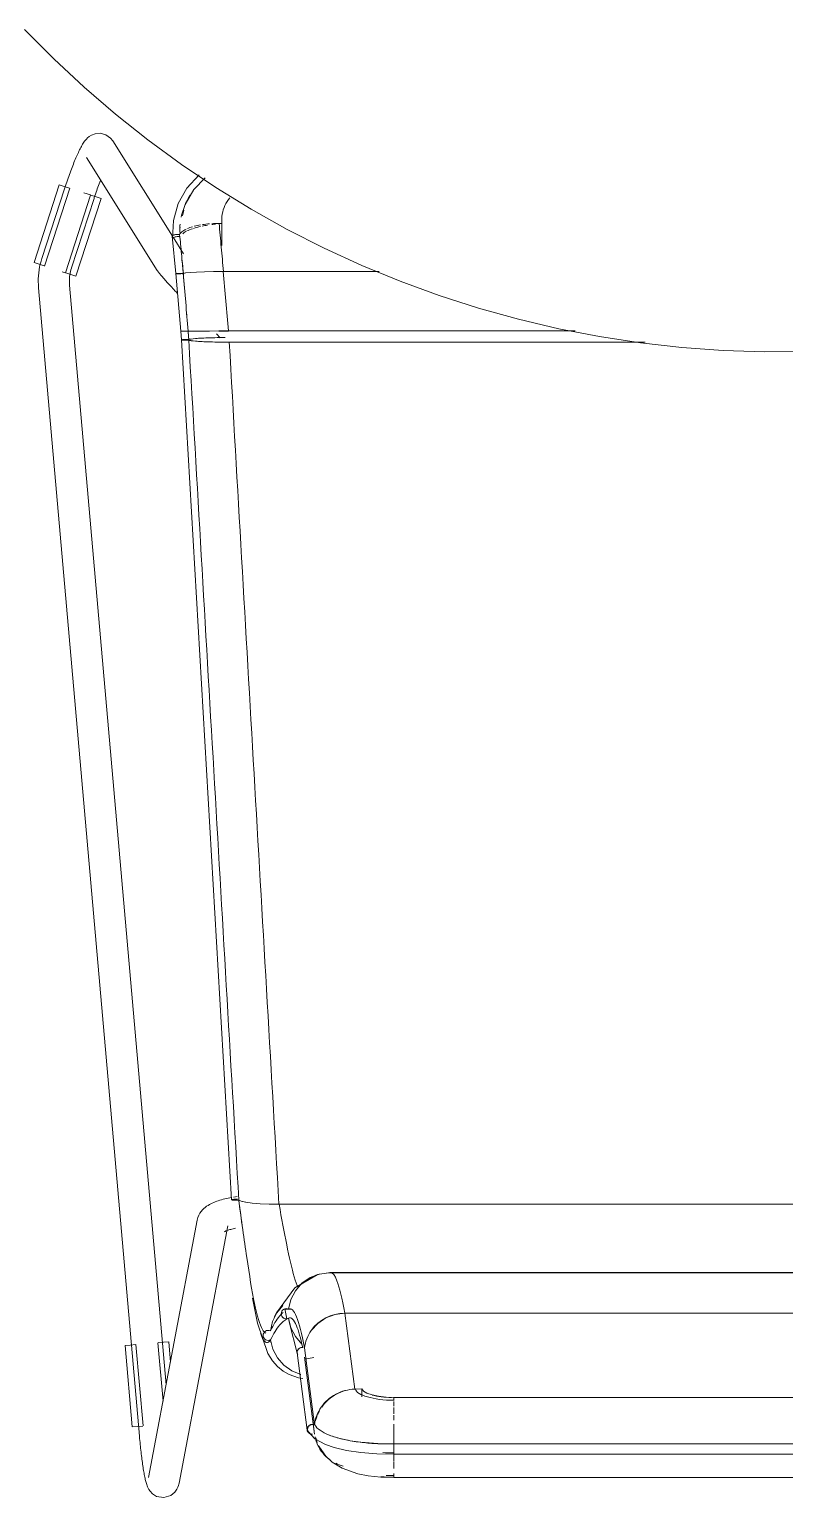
# Model space of a CAD drawing. Header units: millimetres. Extents: x 155927 to 326028, y -36033 to 97293.
# Drawn here: x 166792 to 167084, y 11463 to 12030 of the extents above; entities that cross this region are included whole.
import ezdxf

# ---------------------------------------------------------------- set-up
doc = ezdxf.new("R2010")
doc.units = ezdxf.units.MM
doc.header["$MEASUREMENT"] = 0
doc.layers.add('I-FURN', color=8, linetype='CONTINUOUS', lineweight=9)

msp = doc.modelspace()

# ---------------------------------------------------------------- linework, layer by layer
at = {"layer": 'I-FURN'}
for p, q in [((166790.45, 12029.59), (166801.7, 12018.22)), ((166801.7, 12018.22), (166813.4, 12007.3)), ((166813.4, 12007.3), (166825.52, 11996.86)), ((166825.52, 11996.86), (166838.06, 11986.92)), ((166813.6, 11986.39), (166813.32, 11986)), ((166813.91, 11986.79), (166813.6, 11986.39)), ((166814.28, 11987.22), (166813.91, 11986.79)), ((166814.74, 11987.68), (166814.28, 11987.22)), ((166815.37, 11988.2), (166814.74, 11987.68)), ((166816.28, 11988.77), (166815.37, 11988.2)), ((166817.66, 11989.29), (166816.28, 11988.77)), ((166819.64, 11989.46), (166817.66, 11989.29)), ((166821.86, 11988.88), (166819.64, 11989.46)), ((166823.6, 11987.65), (166821.86, 11988.88)), ((166823.6, 11987.65), (166824.49, 11986.53)), ((166847.52, 11949.76), (166824.49, 11986.53)), ((166838.06, 11986.92), (166850.98, 11977.48)), ((166810.49, 11980.54), (166810.25, 11979.98)), ((166810.73, 11981.08), (166810.49, 11980.54)), ((166810.97, 11981.61), (166810.73, 11981.08)), ((166811.2, 11982.12), (166810.97, 11981.61)), ((166811.44, 11982.61), (166811.2, 11982.12)), ((166811.67, 11983.09), (166811.44, 11982.61)), ((166811.9, 11983.54), (166811.67, 11983.09)), ((166812.12, 11983.98), (166811.9, 11983.54)), ((166812.35, 11984.41), (166812.12, 11983.98)), ((166812.58, 11984.82), (166812.35, 11984.41)), ((166812.82, 11985.22), (166812.58, 11984.82)), ((166813.06, 11985.61), (166812.82, 11985.22)), ((166813.32, 11986), (166813.06, 11985.61)), ((166808.24, 11974.93), (166807.99, 11974.24)), ((166808.5, 11975.61), (166808.24, 11974.93)), ((166808.75, 11976.27), (166808.5, 11975.61)), ((166809, 11976.93), (166808.75, 11976.27)), ((166809.26, 11977.57), (166809, 11976.93)), ((166809.51, 11978.19), (166809.26, 11977.57)), ((166809.75, 11978.8), (166809.51, 11978.19)), ((166810, 11979.4), (166809.75, 11978.8)), ((166810.25, 11979.98), (166810, 11979.4)), ((166814.32, 11980.16), (166841.63, 11936.57)), ((166850.98, 11977.48), (166864.26, 11968.57)), ((166794.12, 11939.55), (166803.81, 11969.56)), ((166803.81, 11969.56), (166805.76, 11968.93)), ((166806.22, 11969.2), (166805.98, 11968.46)), ((166806.47, 11969.94), (166806.22, 11969.2)), ((166806.72, 11970.67), (166806.47, 11969.94)), ((166806.97, 11971.4), (166806.72, 11970.67)), ((166807.22, 11972.12), (166806.97, 11971.4)), ((166807.48, 11972.84), (166807.22, 11972.12)), ((166807.73, 11973.54), (166807.48, 11972.84)), ((166807.99, 11974.24), (166807.73, 11973.54)), ((166818.98, 11969.37), (166818.75, 11968.71)), ((166819.22, 11970.01), (166818.98, 11969.37)), ((166819.45, 11970.65), (166819.22, 11970.01)), ((166819.69, 11971.27), (166819.45, 11970.65)), ((166853.13, 11968.34), (166857.87, 11973.5)), ((166855.81, 11967.76), (166860.08, 11972.23)), ((166805.83, 11968.01), (166797.12, 11941.19)), ((166798.16, 11938.25), (166807.85, 11968.26)), ((166805.76, 11968.93), (166807.73, 11968.29)), ((166805.98, 11968.46), (166805.83, 11968.01)), ((166815.92, 11965.65), (166806.23, 11935.64)), ((166808.53, 11937.49), (166817.24, 11964.3)), ((166810.27, 11934.34), (166819.96, 11964.35)), ((166815.82, 11965.68), (166813.34, 11966.48)), ((166816.04, 11965.61), (166818.01, 11964.98)), ((166817.35, 11964.63), (166817.24, 11964.3)), ((166817.58, 11965.32), (166817.35, 11964.63)), ((166817.81, 11966.01), (166817.58, 11965.32)), ((166818.04, 11966.69), (166817.81, 11966.01)), ((166818.01, 11964.98), (166819.96, 11964.35)), ((166818.28, 11967.37), (166818.04, 11966.69)), ((166818.51, 11968.04), (166818.28, 11967.37)), ((166818.75, 11968.71), (166818.51, 11968.04)), ((166849.74, 11962.33), (166853.13, 11968.34)), ((166852.44, 11961.93), (166855.81, 11967.76)), ((166864.26, 11968.57), (166877.9, 11960.2)), ((166847.86, 11955.81), (166849.74, 11962.33)), ((166877.9, 11960.2), (166891.85, 11952.37)), ((166847.58, 11948.91), (166847.86, 11955.81)), ((166865.53, 11954.69), (166866.57, 11954.69)), ((166866.52, 11955.93), (166866.52, 11946.18)), ((166891.85, 11952.37), (166906.11, 11945.12)), ((166847.45, 11949.8), (166848.88, 11935.31)), ((166851.8, 11942.95), (166847.76, 11949.39)), ((166797.12, 11941.19), (166796.79, 11940.1)), ((166906.11, 11945.12), (166920.65, 11938.44)), ((166796.07, 11938.92), (166794.12, 11939.55)), ((166795.91, 11935.62), (166795.8, 11934.49)), ((166796.06, 11936.75), (166795.91, 11935.62)), ((166796.26, 11937.88), (166796.06, 11936.75)), ((166798.04, 11938.29), (166796.07, 11938.92)), ((166796.5, 11939), (166796.26, 11937.88)), ((166796.79, 11940.1), (166796.5, 11939)), ((166806.13, 11935.68), (166804.97, 11936.05)), ((166808.32, 11934.97), (166806.35, 11935.61)), ((166807.91, 11934.88), (166808.03, 11935.54)), ((166808.03, 11935.54), (166808.17, 11936.18)), ((166808.17, 11936.18), (166808.33, 11936.82)), ((166808.33, 11936.82), (166808.52, 11937.46)), ((166808.52, 11937.46), (166808.53, 11937.49)), ((166841.63, 11936.57), (166841.84, 11936.25)), ((166841.84, 11936.25), (166842.03, 11935.99)), ((166842.03, 11935.99), (166842.2, 11935.76)), ((166842.2, 11935.76), (166842.37, 11935.54)), ((166842.37, 11935.54), (166842.55, 11935.32)), ((166842.55, 11935.32), (166842.74, 11935.09)), ((166842.74, 11935.09), (166842.94, 11934.85)), ((166848.88, 11935.31), (166848.95, 11935.33)), ((166848.94, 11935.33), (166848.88, 11935.31)), ((166848.88, 11935.31), (166850.7, 11913.11)), ((166848.88, 11935.31), (166848.94, 11935.28)), ((166848.94, 11935.28), (166848.88, 11935.31)), ((166849.13, 11935.36), (166848.94, 11935.33)), ((166848.94, 11935.28), (166849.13, 11935.26)), ((166849.13, 11935.26), (166848.94, 11935.28)), ((166849.43, 11935.38), (166849.13, 11935.36)), ((166849.13, 11935.26), (166849.42, 11935.24)), ((166849.42, 11935.24), (166849.13, 11935.26)), ((166849.14, 11935.36), (166849.43, 11935.38)), ((166849.42, 11935.24), (166849.8, 11935.22)), ((166849.8, 11935.22), (166849.42, 11935.24)), ((166849.81, 11935.4), (166849.43, 11935.38)), ((166849.43, 11935.38), (166849.82, 11935.4)), ((166849.8, 11935.22), (166850.25, 11935.21)), ((166850.26, 11935.21), (166849.8, 11935.22)), ((166850.27, 11935.41), (166849.81, 11935.4)), ((166849.82, 11935.4), (166850.27, 11935.41)), ((166850.25, 11935.21), (166850.74, 11935.2)), ((166850.75, 11935.2), (166850.26, 11935.21)), ((166850.76, 11935.41), (166850.27, 11935.41)), ((166850.27, 11935.41), (166850.76, 11935.41)), ((166851.25, 11935.41), (166850.76, 11935.41)), ((166850.76, 11935.41), (166851.26, 11935.41)), ((166851.24, 11935.21), (166851.71, 11935.21)), ((166851.72, 11935.21), (166851.24, 11935.21)), ((166851.73, 11935.4), (166851.25, 11935.41)), ((166851.26, 11935.41), (166851.73, 11935.4)), ((166851.73, 11935.4), (166852.61, 11935.59)), ((166852.62, 11935.59), (166851.73, 11935.4)), ((166852.62, 11935.59), (166854.33, 11935.77)), ((166854.35, 11935.77), (166852.62, 11935.59)), ((166854.35, 11935.77), (166856.79, 11935.92)), ((166856.83, 11935.92), (166854.35, 11935.77)), ((166856.83, 11935.92), (166859.86, 11936.04)), ((166859.93, 11936.04), (166856.83, 11935.92)), ((166859.93, 11936.04), (166863.37, 11936.11)), ((166863.37, 11936.11), (166859.93, 11936.04)), ((166867.23, 11936.14), (166863.46, 11936.11)), ((166863.46, 11936.11), (166867.1, 11936.14)), ((166927.34, 11936.14), (166867.23, 11936.14)), ((166867.23, 11936.14), (166927.34, 11936.14)), ((166920.65, 11938.44), (166935.44, 11932.34)), ((166795.74, 11933.35), (166795.72, 11932.2)), ((166795.72, 11932.2), (166795.75, 11931.06)), ((166795.8, 11934.49), (166795.74, 11933.35)), ((166795.75, 11931.06), (166795.83, 11929.92)), ((166795.83, 11929.92), (166795.83, 11929.87)), ((166795.83, 11929.87), (166834.78, 11486.55)), ((166807.72, 11932.24), (166807.73, 11932.91)), ((166807.74, 11931.58), (166807.72, 11932.24)), ((166807.73, 11932.91), (166807.77, 11933.57)), ((166807.79, 11930.92), (166807.74, 11931.58)), ((166807.77, 11933.57), (166807.83, 11934.23)), ((166845.08, 11506.42), (166807.79, 11930.92)), ((166807.83, 11934.23), (166807.91, 11934.88)), ((166810.27, 11934.34), (166808.32, 11934.97)), ((166842.94, 11934.85), (166843.16, 11934.6)), ((166843.16, 11934.6), (166843.39, 11934.33)), ((166843.39, 11934.33), (166843.63, 11934.05)), ((166843.63, 11934.05), (166843.89, 11933.75)), ((166843.89, 11933.75), (166844.16, 11933.45)), ((166844.16, 11933.45), (166844.45, 11933.12)), ((166844.45, 11933.12), (166844.75, 11932.79)), ((166844.75, 11932.79), (166845.07, 11932.44)), ((166845.07, 11932.44), (166845.39, 11932.07)), ((166845.39, 11932.07), (166845.74, 11931.69)), ((166845.74, 11931.69), (166846.09, 11931.3)), ((166846.09, 11931.3), (166846.46, 11930.9)), ((166846.46, 11930.9), (166846.84, 11930.49)), ((166846.84, 11930.49), (166847.23, 11930.06)), ((166847.23, 11930.06), (166847.64, 11929.63)), ((166847.64, 11929.63), (166848.05, 11929.18)), ((166935.44, 11932.34), (166950.47, 11926.84)), ((166848.05, 11929.18), (166848.47, 11928.73)), ((166848.47, 11928.73), (166848.91, 11928.27)), ((166848.91, 11928.27), (166849.35, 11927.8)), ((166950.47, 11926.84), (166965.7, 11921.95)), ((166965.7, 11921.95), (166981.11, 11917.67)), ((166850.77, 11913.11), (166850.7, 11913.11)), ((166850.7, 11913.11), (166850.77, 11913.1)), ((166850.97, 11909.75), (166850.71, 11913.11)), ((166850.77, 11913.1), (166850.71, 11913.11)), ((166850.71, 11913.11), (166850.77, 11913.11)), ((166850.96, 11913.11), (166851.25, 11913.11)), ((166851.25, 11913.11), (166850.96, 11913.11)), ((166851.25, 11913.11), (166851.64, 11913.11)), ((166851.63, 11913.11), (166851.25, 11913.11)), ((166851.25, 11913.1), (166851.64, 11913.1)), ((166851.64, 11913.1), (166851.26, 11913.1)), ((166852.08, 11913.11), (166851.63, 11913.11)), ((166851.64, 11913.11), (166852.09, 11913.11)), ((166852.09, 11913.1), (166851.64, 11913.1)), ((166851.64, 11913.1), (166852.09, 11913.1)), ((166852.57, 11913.11), (166852.08, 11913.11)), ((166852.09, 11913.11), (166852.58, 11913.11)), ((166852.58, 11913.1), (166852.09, 11913.1)), ((166852.09, 11913.1), (166852.58, 11913.1)), ((166853.07, 11913.11), (166852.57, 11913.11)), ((166852.58, 11913.11), (166853.07, 11913.11)), ((166853.08, 11913.1), (166852.58, 11913.1)), ((166852.58, 11913.1), (166853.08, 11913.1)), ((166853.07, 11913.11), (166853.54, 11913.11)), ((166853.54, 11913.11), (166853.07, 11913.11)), ((166853.55, 11913.1), (166853.08, 11913.1)), ((166853.08, 11913.1), (166853.55, 11913.1)), ((166853.54, 11913.11), (166854.43, 11913.13)), ((166854.43, 11913.13), (166853.54, 11913.11)), ((166854.43, 11913.13), (166856.17, 11913.14)), ((166856.18, 11913.14), (166854.43, 11913.13)), ((166854.44, 11913.08), (166856.19, 11913.07)), ((166856.2, 11913.07), (166854.45, 11913.08)), ((166856.18, 11913.14), (166858.68, 11913.15)), ((166858.68, 11913.15), (166856.18, 11913.14)), ((166856.19, 11913.07), (166858.69, 11913.06)), ((166858.7, 11913.06), (166856.2, 11913.07)), ((166858.68, 11913.15), (166861.81, 11913.16)), ((166861.81, 11913.16), (166858.68, 11913.15)), ((166858.69, 11913.06), (166861.82, 11913.05)), ((166861.82, 11913.05), (166858.7, 11913.06)), ((166865.38, 11913.17), (166861.81, 11913.16)), ((166861.82, 11913.16), (166865.38, 11913.17)), ((166865.38, 11913.17), (166869.17, 11913.17)), ((166869.17, 11913.17), (166865.38, 11913.17)), ((166869.16, 11913.04), (166865.38, 11913.04)), ((166865.38, 11913.04), (166869.16, 11913.04)), ((166869.17, 11913.17), (167002.91, 11913.17)), ((167002.91, 11913.17), (166869.17, 11913.17)), ((166981.11, 11917.67), (166996.69, 11914.01)), ((166996.69, 11914.01), (167012.4, 11910.98)), ((166851.05, 11909.78), (166850.98, 11909.75)), ((166850.98, 11909.75), (166870.27, 11577.84)), ((166850.98, 11909.75), (166851.04, 11909.72)), ((166851.04, 11909.72), (166851.23, 11909.69)), ((166851.24, 11909.8), (166851.05, 11909.78)), ((166851.23, 11909.69), (166851.52, 11909.67)), ((166851.53, 11909.82), (166851.24, 11909.8)), ((166851.52, 11909.67), (166851.91, 11909.65)), ((166851.91, 11909.84), (166851.53, 11909.82)), ((166852.37, 11909.85), (166851.91, 11909.84)), ((166851.91, 11909.65), (166852.36, 11909.64)), ((166852.36, 11909.64), (166852.85, 11909.64)), ((166852.86, 11909.86), (166852.37, 11909.85)), ((166852.85, 11909.64), (166853.34, 11909.64)), ((166853.35, 11909.86), (166852.86, 11909.86)), ((166853.34, 11909.64), (166853.81, 11909.65)), ((166853.82, 11909.85), (166853.35, 11909.86)), ((166853.81, 11909.65), (166854.7, 11909.44)), ((166854.72, 11910.06), (166853.82, 11909.85)), ((166854.7, 11909.44), (166856.45, 11909.24)), ((166856.47, 11910.25), (166854.72, 11910.06)), ((166856.45, 11909.24), (166858.95, 11909.08)), ((166858.97, 11910.41), (166856.47, 11910.25)), ((166858.95, 11909.08), (166862.08, 11908.96)), ((166862.09, 11910.54), (166858.97, 11910.41)), ((166862.08, 11908.96), (166865.65, 11908.88)), ((166865.64, 11910.61), (166862.09, 11910.54)), ((166864.47, 11912.02), (166865.94, 11910.49)), ((166867.89, 11910.64), (166865.64, 11910.61)), ((166865.65, 11908.88), (166869.43, 11908.85)), ((166869.43, 11908.85), (167030.01, 11908.85)), ((167030.01, 11908.85), (166869.43, 11908.85)), ((167012.4, 11910.98), (167028.21, 11908.57)), ((167028.21, 11908.57), (167044.12, 11906.81)), ((167044.12, 11906.81), (167060.07, 11905.67)), ((167060.07, 11905.67), (167076.07, 11905.18)), ((167076.07, 11905.18), (167092.06, 11905.33)), ((166866.4, 11577.86), (166867.03, 11578.03)), ((166867.03, 11578.03), (166867.67, 11578.19)), ((166867.67, 11578.19), (166868.33, 11578.34)), ((166868.33, 11578.34), (166869, 11578.49)), ((166869, 11578.49), (166869.68, 11578.62)), ((166869.68, 11578.62), (166870.37, 11578.75)), ((166870.51, 11577.94), (166870.8, 11577.99)), ((166870.81, 11577.99), (166870.52, 11577.94)), ((166870.8, 11577.99), (166871.18, 11578.02)), ((166871.19, 11578.02), (166870.81, 11577.99)), ((166871.08, 11578.86), (166871.79, 11578.97)), ((166871.18, 11578.02), (166871.63, 11578.04)), ((166871.64, 11578.04), (166871.19, 11578.02)), ((166871.63, 11578.04), (166872.12, 11578.05)), ((166872.13, 11578.05), (166871.64, 11578.04)), ((166871.79, 11578.97), (166872.52, 11579.07)), ((166872.12, 11578.05), (166872.62, 11578.05)), ((166872.63, 11578.05), (166872.13, 11578.05)), ((166857.7, 11571.87), (166858.13, 11572.66)), ((166858.13, 11572.66), (166858.62, 11573.35)), ((166858.62, 11573.35), (166859.13, 11573.95)), ((166859.13, 11573.95), (166859.65, 11574.47)), ((166859.65, 11574.47), (166860.18, 11574.92)), ((166860.18, 11574.92), (166860.71, 11575.32)), ((166860.71, 11575.32), (166861.25, 11575.68)), ((166861.25, 11575.68), (166861.79, 11576)), ((166861.79, 11576), (166862.32, 11576.29)), ((166862.32, 11576.29), (166862.87, 11576.57)), ((166862.87, 11576.57), (166863.44, 11576.82)), ((166863.44, 11576.82), (166864.01, 11577.05)), ((166864.01, 11577.05), (166864.59, 11577.27)), ((166864.59, 11577.27), (166865.18, 11577.48)), ((166865.18, 11577.48), (166865.78, 11577.67)), ((166865.78, 11577.67), (166866.4, 11577.86)), ((166870.33, 11577.89), (166870.27, 11577.84)), ((166870.27, 11577.84), (166870.33, 11577.89)), ((166870.27, 11577.84), (166870.34, 11577.78)), ((166870.34, 11577.78), (166870.27, 11577.84)), ((166870.52, 11577.94), (166870.33, 11577.89)), ((166870.33, 11577.89), (166870.51, 11577.94)), ((166870.34, 11577.78), (166870.53, 11577.73)), ((166870.53, 11577.73), (166870.34, 11577.78)), ((166870.53, 11577.73), (166870.83, 11577.69)), ((166870.83, 11577.69), (166870.53, 11577.73)), ((166870.83, 11577.69), (166871.22, 11577.66)), ((166871.22, 11577.66), (166870.83, 11577.69)), ((166871.22, 11577.66), (166871.67, 11577.64)), ((166871.67, 11577.64), (166871.22, 11577.66)), ((166871.67, 11577.64), (166872.17, 11577.63)), ((166872.16, 11577.63), (166871.67, 11577.64)), ((166872.66, 11577.63), (166872.16, 11577.63)), ((166872.17, 11577.63), (166872.66, 11577.63)), ((166872.66, 11577.63), (166873.13, 11577.65)), ((166873.13, 11577.65), (166872.66, 11577.63)), ((166874.04, 11577.25), (166873.13, 11577.65)), ((166873.13, 11577.65), (166874.04, 11577.25)), ((166875.77, 11576.88), (166874.04, 11577.25)), ((166874.04, 11577.25), (166875.78, 11576.88)), ((166878.24, 11576.57), (166875.78, 11576.88)), ((166875.78, 11576.88), (166878.28, 11576.57)), ((166881.33, 11576.33), (166878.27, 11576.57)), ((166878.28, 11576.57), (166881.38, 11576.33)), ((166884.85, 11576.18), (166881.33, 11576.33)), ((166881.38, 11576.33), (166884.92, 11576.18)), ((166888.61, 11576.12), (166884.91, 11576.18)), ((166884.92, 11576.18), (166888.68, 11576.12)), ((166888.68, 11576.12), (167272.08, 11576.12)), ((167272.08, 11576.12), (166888.68, 11576.12)), ((166857.08, 11569.99), (166838.26, 11470.7)), ((166850.05, 11468.47), (166868.87, 11567.76)), ((166857.08, 11569.99), (166857.33, 11570.98)), ((166857.33, 11570.98), (166857.7, 11571.87)), ((166870.95, 11566.63), (166871.41, 11566.73)), ((166871.41, 11566.73), (166871.91, 11566.83)), ((166867.65, 11565.53), (166867.67, 11565.54)), ((166867.67, 11565.54), (166867.74, 11565.59)), ((166867.74, 11565.59), (166867.83, 11565.63)), ((166867.83, 11565.63), (166867.98, 11565.71)), ((166867.98, 11565.71), (166868.18, 11565.8)), ((166868.18, 11565.8), (166868.41, 11565.89)), ((166868.41, 11565.89), (166868.68, 11565.99)), ((166868.68, 11565.99), (166868.98, 11566.1)), ((166868.98, 11566.1), (166869.32, 11566.21)), ((166869.32, 11566.21), (166869.68, 11566.31)), ((166869.68, 11566.31), (166870.08, 11566.42)), ((166870.08, 11566.42), (166870.5, 11566.53)), ((166870.5, 11566.53), (166870.95, 11566.63)), ((166908.53, 11549.77), (166903.49, 11548.97)), ((166947.44, 11549.77), (166908.53, 11549.77)), ((167252.24, 11549.77), (166947.44, 11549.77)), ((166903.34, 11548.9), (166894.69, 11543.79)), ((166897.49, 11545.61), (166894.99, 11542.74)), ((166894.99, 11542.73), (166897.5, 11545.6)), ((166900.63, 11547.78), (166897.49, 11545.61)), ((166897.5, 11545.6), (166900.63, 11547.77)), ((166903.49, 11548.97), (166900.32, 11547.6)), ((166904.2, 11549.15), (166900.63, 11547.78)), ((166900.63, 11547.77), (166904.2, 11549.14)), ((166904.2, 11549.14), (166907.99, 11549.62)), ((166907.99, 11549.62), (166904.2, 11549.15)), ((166907.99, 11549.62), (167252.78, 11549.62)), ((167252.78, 11549.62), (166907.99, 11549.62)), ((166878.37, 11539.92), (166880.28, 11530.26)), ((166894.69, 11543.79), (166887.71, 11534.25)), ((166893.23, 11539.34), (166892.34, 11535.63)), ((166894.99, 11542.74), (166893.23, 11539.34)), ((166893.24, 11539.34), (166894.99, 11542.73)), ((166887.75, 11534.18), (166886.11, 11530.85)), ((166886.12, 11530.85), (166887.76, 11534.17)), ((166887.71, 11534.25), (166886.82, 11532.5)), ((166890.16, 11537.01), (166887.75, 11534.18)), ((166887.76, 11534.17), (166890.16, 11537.01)), ((166889.56, 11534.37), (166889.5, 11533.87)), ((166889.5, 11533.87), (166889.57, 11534.36)), ((166889.57, 11533.38), (166889.5, 11533.87)), ((166889.5, 11533.87), (166889.56, 11533.38)), ((166889.75, 11534.83), (166889.56, 11534.37)), ((166889.56, 11533.38), (166889.75, 11532.92)), ((166889.57, 11534.36), (166889.76, 11534.83)), ((166889.76, 11532.92), (166889.57, 11533.38)), ((166890.05, 11535.23), (166889.75, 11534.83)), ((166889.75, 11532.92), (166890.05, 11532.52)), ((166889.76, 11534.83), (166890.05, 11535.23)), ((166890.05, 11532.52), (166889.76, 11532.92)), ((166890.05, 11535.23), (166890.43, 11535.54)), ((166890.43, 11535.54), (166890.05, 11535.23)), ((166890.88, 11535.75), (166890.43, 11535.54)), ((166890.43, 11535.54), (166890.88, 11535.74)), ((166893.41, 11535.64), (166890.53, 11535.6)), ((166890.83, 11535.73), (166891.66, 11531.84)), ((166890.88, 11535.74), (166891.37, 11535.83)), ((166891.37, 11535.83), (166890.88, 11535.75)), ((166891.37, 11535.83), (166891.87, 11535.79)), ((166891.87, 11535.79), (166891.37, 11535.83)), ((166891.87, 11535.79), (166892.34, 11535.63)), ((166892.34, 11535.63), (166891.87, 11535.79)), ((166910.26, 11533.54), (166906.71, 11532.23)), ((166914.03, 11534.02), (166910.26, 11533.54)), ((166917.89, 11504.74), (166914.03, 11534.02)), ((166914.03, 11534.02), (167246.74, 11534.02)), ((167246.74, 11534.02), (166914.03, 11534.02)), ((166880.28, 11530.26), (166884.27, 11518.55)), ((166883.04, 11526.8), (166883.42, 11527.12)), ((166883.41, 11527.12), (166883.04, 11526.8)), ((166883.86, 11527.33), (166883.41, 11527.12)), ((166883.42, 11527.12), (166883.87, 11527.33)), ((166884.36, 11527.42), (166883.86, 11527.33)), ((166883.87, 11527.33), (166884.36, 11527.42)), ((166884.36, 11527.42), (166884.86, 11527.39)), ((166884.86, 11527.39), (166884.36, 11527.42)), ((166884.86, 11527.39), (166885.33, 11527.24)), ((166885.33, 11527.24), (166884.86, 11527.39)), ((166885.33, 11527.24), (166886.12, 11530.85)), ((166886.11, 11530.85), (166885.33, 11527.24)), ((166890.43, 11532.21), (166890.05, 11532.52)), ((166890.05, 11532.52), (166890.43, 11532.2)), ((166890.88, 11532.01), (166890.43, 11532.21)), ((166890.43, 11532.2), (166890.88, 11532)), ((166891.37, 11531.92), (166890.88, 11532.01)), ((166890.88, 11532), (166891.37, 11531.92)), ((166891.87, 11531.96), (166891.37, 11531.92)), ((166891.37, 11531.92), (166891.87, 11531.96)), ((166892.34, 11532.12), (166891.87, 11531.96)), ((166891.87, 11531.96), (166892.34, 11532.12)), ((166892.34, 11532.12), (166893.23, 11528.41)), ((166892.7, 11530.27), (166892.37, 11532.14)), ((166895.67, 11518.66), (166892.7, 11530.27)), ((166893.23, 11528.41), (166894.99, 11525.01)), ((166903.6, 11530.15), (166901.11, 11527.41)), ((166906.71, 11532.23), (166903.6, 11530.15)), ((166829.21, 11521.57), (166831.25, 11521.75)), ((166831.97, 11490.16), (166829.21, 11521.57)), ((166831.25, 11521.75), (166833.32, 11521.93)), ((166836.2, 11490.53), (166833.44, 11521.94)), ((166841.89, 11522.68), (166843.87, 11500.08)), ((166842.01, 11522.69), (166844.07, 11522.87)), ((166844.07, 11522.87), (166846.12, 11523.05)), ((166846.81, 11515.16), (166846.12, 11523.05)), ((166882.56, 11525.94), (166882.5, 11525.45)), ((166882.5, 11525.45), (166882.58, 11524.97)), ((166882.51, 11525.45), (166882.57, 11525.94)), ((166882.58, 11524.97), (166882.51, 11525.45)), ((166882.75, 11526.4), (166882.56, 11525.94)), ((166882.57, 11525.94), (166882.75, 11526.4)), ((166882.78, 11524.52), (166882.58, 11524.97)), ((166882.58, 11524.97), (166882.77, 11524.52)), ((166882.75, 11526.4), (166883.04, 11526.8)), ((166883.04, 11526.8), (166882.75, 11526.4)), ((166882.77, 11524.52), (166883.07, 11524.12)), ((166883.08, 11524.12), (166882.78, 11524.52)), ((166883.07, 11524.12), (166883.46, 11523.81)), ((166883.47, 11523.82), (166883.08, 11524.12)), ((166883.46, 11523.81), (166883.92, 11523.62)), ((166883.92, 11523.62), (166883.47, 11523.82)), ((166884.41, 11523.55), (166883.92, 11523.62)), ((166883.92, 11523.62), (166884.41, 11523.54)), ((166884.91, 11523.59), (166884.41, 11523.55)), ((166884.41, 11523.54), (166884.91, 11523.59)), ((166885.38, 11523.75), (166884.91, 11523.59)), ((166884.91, 11523.59), (166885.38, 11523.75)), ((166885.53, 11522.8), (166885.38, 11523.75)), ((166885.38, 11523.75), (166886.28, 11520.12)), ((166894.99, 11525.01), (166897.49, 11522.14)), ((166884.27, 11518.55), (166886.08, 11515.72)), ((166886.08, 11515.72), (166888.07, 11513.48)), ((166886.28, 11520.12), (166888.03, 11516.8)), ((166888.03, 11516.8), (166890.51, 11513.98)), ((166895.7, 11519.44), (166895.64, 11518.97)), ((166895.64, 11518.97), (166895.7, 11518.5)), ((166895.65, 11518.74), (166899.51, 11488.96)), ((166895.89, 11519.88), (166895.7, 11519.44)), ((166895.7, 11518.5), (166895.89, 11518.06)), ((166896.19, 11520.26), (166895.89, 11519.88)), ((166896.57, 11520.57), (166896.19, 11520.26)), ((166897.02, 11520.76), (166896.57, 11520.57)), ((166897.51, 11520.84), (166897.02, 11520.76)), ((166898.01, 11520.8), (166897.51, 11520.84)), ((166902.32, 11490.94), (166898.48, 11520.64)), ((166898.5, 11517.1), (166902.35, 11487.4)), ((166898.62, 11516.32), (166902.12, 11517)), ((166888.07, 11513.48), (166890.24, 11511.7)), ((166890.24, 11511.7), (166892.51, 11510.36)), ((166890.51, 11513.98), (166893.59, 11511.8)), ((166892.51, 11510.36), (166896.11, 11509.06)), ((166893.59, 11511.8), (166897.1, 11510.4)), ((166896.11, 11509.06), (166897.89, 11508.83)), ((166920.6, 11504.81), (166917.89, 11504.74)), ((166920.6, 11504.81), (166920.6, 11501.8)), ((166921.24, 11503.95), (166920.6, 11504.81)), ((166922.59, 11503.16), (166921.24, 11503.95)), ((166924.58, 11502.49), (166922.59, 11503.16)), ((166927.07, 11501.98), (166924.58, 11502.49)), ((166929.92, 11501.66), (166927.07, 11501.98)), ((166932.96, 11501.55), (166929.92, 11501.66)), ((167227.81, 11501.55), (166932.96, 11501.55)), ((166932.96, 11501.49), (167227.81, 11501.49)), ((166932.96, 11498.23), (166932.96, 11499.97)), ((166902.19, 11488.59), (166901.57, 11493.37)), ((166932.96, 11495.18), (166932.96, 11497.64)), ((166932.96, 11492.82), (166932.96, 11494.66)), ((166834.01, 11490.34), (166831.97, 11490.16)), ((166836.08, 11490.52), (166834.01, 11490.34)), ((166902.41, 11485.56), (166899.86, 11488.46)), ((166932.96, 11487.63), (166932.96, 11491.19)), ((166932.96, 11487.44), (166932.96, 11483.62)), ((166932.96, 11483.62), (166932.96, 11487.44)), ((166834.8, 11486.39), (166834.78, 11486.55)), ((166834.86, 11485.64), (166834.8, 11486.39)), ((166834.93, 11484.89), (166834.86, 11485.64)), ((166835.01, 11484.14), (166834.93, 11484.89)), ((166835.08, 11483.4), (166835.01, 11484.14)), ((166835.16, 11482.66), (166835.08, 11483.4)), ((166835.23, 11481.93), (166835.16, 11482.66)), ((166835.31, 11481.2), (166835.23, 11481.93)), ((166906.53, 11483.38), (166902.41, 11485.56)), ((166903.99, 11482.77), (166903.89, 11482.97)), ((166906.67, 11478.87), (166903.99, 11482.77)), ((166909.98, 11482.21), (166906.53, 11483.38)), ((166908.29, 11486.92), (166911.72, 11485.82)), ((166914.67, 11481.12), (166909.98, 11482.21)), ((166911.72, 11485.82), (166916.16, 11484.86)), ((166916.16, 11484.86), (166920.17, 11484.26)), ((166920.17, 11484.26), (166926.73, 11483.73)), ((166926.73, 11483.73), (166932.96, 11483.65)), ((167227.81, 11483.65), (166932.96, 11483.65)), ((166932.96, 11479.69), (166932.96, 11483.65)), ((166932.96, 11483.65), (166932.96, 11483.54)), ((166932.96, 11483.54), (166932.96, 11483.32)), ((166932.96, 11483.32), (166932.96, 11482.99)), ((166932.96, 11482.99), (166932.96, 11482.57)), ((166932.96, 11482.57), (166932.96, 11482.1)), ((166932.96, 11482.1), (166932.96, 11481.6)), ((166835.4, 11480.48), (166835.31, 11481.2)), ((166835.48, 11479.77), (166835.4, 11480.48)), ((166835.56, 11479.07), (166835.48, 11479.77)), ((166835.65, 11478.39), (166835.56, 11479.07)), ((166835.74, 11477.71), (166835.65, 11478.39)), ((166835.82, 11477.05), (166835.74, 11477.71)), ((166835.91, 11476.4), (166835.82, 11477.05)), ((166836, 11475.76), (166835.91, 11476.4)), ((166909.14, 11476.58), (166906.67, 11478.87)), ((166913.02, 11474.19), (166909.14, 11476.58)), ((166920.29, 11480.27), (166914.67, 11481.12)), ((166926.42, 11479.78), (166920.29, 11480.27)), ((166932.96, 11479.69), (166926.42, 11479.78)), ((166932.96, 11481.6), (166932.96, 11481.1)), ((166932.96, 11481.1), (166932.96, 11480.65)), ((166932.96, 11480.65), (166932.96, 11480.26)), ((166932.96, 11480.26), (166932.96, 11479.96)), ((166932.96, 11479.96), (166932.96, 11479.76)), ((166932.96, 11479.93), (166932.96, 11476.91)), ((166932.96, 11476.92), (166932.96, 11479.93)), ((166932.96, 11479.76), (166932.96, 11479.69)), ((166932.96, 11479.69), (167227.81, 11479.69)), ((166932.96, 11474.17), (166932.96, 11476.75)), ((166836.09, 11475.14), (166836, 11475.76)), ((166836.18, 11474.54), (166836.09, 11475.14)), ((166836.27, 11473.95), (166836.18, 11474.54)), ((166836.37, 11473.39), (166836.27, 11473.95)), ((166836.46, 11472.83), (166836.37, 11473.39)), ((166836.55, 11472.3), (166836.46, 11472.83)), ((166836.65, 11471.79), (166836.55, 11472.3)), ((166836.74, 11471.29), (166836.65, 11471.79)), ((166836.84, 11470.81), (166836.74, 11471.29)), ((166836.94, 11470.35), (166836.84, 11470.81)), ((166837.03, 11469.91), (166836.94, 11470.35)), ((166919.07, 11472.06), (166913.02, 11474.19)), ((166923.11, 11471.27), (166919.07, 11472.06)), ((166927.93, 11470.76), (166923.11, 11471.27)), ((166932.96, 11470.65), (166927.93, 11470.76)), ((166932.96, 11470.67), (166932.96, 11472.14)), ((166932.96, 11470.82), (166932.96, 11470.65)), ((166932.96, 11470.65), (167227.81, 11470.65)), ((166837.13, 11469.48), (166837.03, 11469.91)), ((166837.24, 11469.07), (166837.13, 11469.48)), ((166837.35, 11468.67), (166837.24, 11469.07)), ((166837.46, 11468.27), (166837.35, 11468.67)), ((166837.59, 11467.88), (166837.46, 11468.27)), ((166837.73, 11467.47), (166837.59, 11467.88)), ((166837.9, 11467.05), (166837.73, 11467.47)), ((166838.11, 11466.57), (166837.9, 11467.05)), ((166838.42, 11466.01), (166838.11, 11466.57)), ((166838.89, 11465.31), (166838.42, 11466.01)), ((166839.75, 11464.4), (166838.89, 11465.31)), ((166846.91, 11463.71), (166848.49, 11465.03)), ((166848.49, 11465.03), (166849.24, 11466.11)), ((166849.24, 11466.11), (166849.61, 11466.91)), ((166849.61, 11466.91), (166849.83, 11467.53)), ((166849.83, 11467.53), (166849.96, 11468.05)), ((166849.96, 11468.05), (166850.05, 11468.47)), ((166841.4, 11463.36), (166839.75, 11464.4)), ((166844.16, 11462.87), (166841.4, 11463.36)), ((166846.91, 11463.71), (166844.16, 11462.87))]:
    msp.add_line(p, q, dxfattribs=at)
for centre, major_axis, ratio, start_param, end_param in [((166914.16, 11518.95), (-15.78, 0), 0.955139, 4.720632, 5.68731), ((166914.16, 11518.95), (-15.78, 0), 0.955139, 5.687432, 5.928979), ((166914.16, 11518.95), (-15.78, 0), 0.955139, 5.929149, 6.170649), ((166897.6, 11518.97), (-1.96, 0), 0.955139, 4.501447, 6.790779), ((166932.96, 11486.4), (0, -15.75), 0.000004, 3.431839, 3.614078), ((166932.96, 11474.93), (-12.4, 0), 0.287441, 1.332781, 1.570796)]:
    msp.add_ellipse(centre, major_axis=major_axis, ratio=ratio, start_param=start_param, end_param=end_param, dxfattribs=at)
for points, knots in [([(166850.89, 11957.04), (166851.33, 11959.12), (166852.31, 11962.08), (166853.87, 11964.75), (166854.4, 11965.55)], [-0.8210019, -0.8210019, -0.8210019, -0.8210019, -0.6666667, -0.5975811, -0.5975811, -0.5975811, -0.5975811]), ([(166866.57, 11954.69), (166866.36, 11957.08), (166866.99, 11960.68), (166868.92, 11963.68), (166869.68, 11964.58)], [0, 0, 0, 0, 0.3333333, 0.5, 0.5, 0.5, 0.5]), ([(166847.5, 11949.95), (166847.52, 11949.97), (166847.57, 11950.02), (166847.67, 11950.09), (166847.86, 11950.19), (166848.18, 11950.3), (166848.58, 11950.37), (166848.94, 11950.4), (166849.31, 11950.42), (166849.76, 11950.42), (166850.11, 11950.38), (166850.29, 11950.36)], [0.5555556, 0.5555556, 0.5555556, 0.5555556, 0.5833333, 0.6180556, 0.6527778, 0.7222222, 0.7916667, 0.8263889, 0.8611111, 0.9305556, 1, 1, 1, 1]), ([(166850.39, 11949.62), (166850.17, 11949.63), (166849.68, 11949.63), (166848.93, 11949.54), (166848.26, 11949.39), (166847.83, 11949.21), (166847.68, 11949.1), (166847.64, 11949.05)], [-1, -1, -1, -1, -0.90625, -0.8125, -0.71875, -0.625, -0.5625, -0.5625, -0.5625, -0.5625]), ([(166850.97, 11909.75), (166850.97, 11909.77), (166851.11, 11909.79), (166851.51, 11909.83), (166851.9, 11909.84), (166852.36, 11909.85), (166852.85, 11909.86), (166853.35, 11909.86), (166853.67, 11909.85), (166853.82, 11909.85)], [-0.5, -0.5, -0.5, -0.5, -0.375, -0.3125, -0.25, -0.1875, -0.125, -0.0625, 0, 0, 0, 0]), ([(166853.81, 11909.65), (166853.59, 11909.64), (166853.1, 11909.63), (166852.47, 11909.64), (166852, 11909.65), (166851.59, 11909.66), (166851.14, 11909.7), (166850.98, 11909.73), (166850.97, 11909.75)], [-1, -1, -1, -1, -0.90625, -0.8125, -0.765625, -0.71875, -0.625, -0.501507, -0.501507, -0.501507, -0.501507]), ([(166869.43, 11908.85), (166868.16, 11908.85), (166865.61, 11908.87), (166862, 11908.95), (166858.84, 11909.07), (166855.48, 11909.29), (166854.09, 11909.5), (166853.81, 11909.65)], [-1, -1, -1, -1, -0.833333, -0.666667, -0.5, -0.333333, 0, 0, 0, 0]), ([(166853.82, 11909.85), (166854.11, 11909.99), (166855.5, 11910.2), (166858.85, 11910.42), (166862.01, 11910.54), (166865.12, 11910.61), (166867.13, 11910.63), (166867.89, 11910.64)], [-1, -1, -1, -1, -0.6666667, -0.5, -0.3333333, -0.1666667, -0.0664381, -0.0664381, -0.0664381, -0.0664381]), ([(166873.13, 11577.65), (166874.15, 11570.1), (166876.18, 11554.89), (166879.23, 11536.45), (166881.67, 11528.15), (166883.09, 11526.55), (166883.5, 11526.36)], [0, 0, 0, 0, 0.25, 0.5, 0.75, 0.8499412, 0.8499412, 0.8499412, 0.8499412]), ([(166895.98, 11543.85), (166895.5, 11545), (166894.04, 11549.24), (166891.6, 11559.95), (166889.66, 11570.73), (166888.68, 11576.12)], [0.375, 0.375, 0.375, 0.375, 0.5, 0.75, 1, 1, 1, 1]), ([(166914.03, 11534.02), (166913.02, 11539.75), (166911.19, 11547.39), (166909.36, 11549.77), (166908.53, 11549.77)], [0, 0, 0, 0, 0.5, 0.9107154, 0.9107154, 0.9107154, 0.9107154]), ([(166885.33, 11527.24), (166886.5, 11529.65), (166888.13, 11532.3), (166889.75, 11533.97), (166890.21, 11534.37)], [0, 0, 0, 0, 0.5, 0.696307, 0.696307, 0.696307, 0.696307]), ([(166892.34, 11532.12), (166893.36, 11532.67), (166895.18, 11530.94), (166897, 11524.45), (166897.79, 11520.74)], [0, 0, 0, 0, 0.5, 0.8877852, 0.8877852, 0.8877852, 0.8877852]), ([(166885.38, 11523.75), (166886.54, 11526.15), (166888.63, 11529.58), (166890.73, 11531.37), (166891.66, 11531.84)], [0, 0, 0, 0, 0.5, 0.9025379, 0.9025379, 0.9025379, 0.9025379]), ([(166881.53, 11526.17), (166881.79, 11525.45), (166883.08, 11522.43), (166884.36, 11522.2), (166885.38, 11523.75)], [0.6866019, 0.6866019, 0.6866019, 0.6866019, 0.75, 1, 1, 1, 1]), ([(166905.16, 11497.82), (166906.59, 11499.88), (166909.54, 11502.38), (166913.11, 11503.95), (166914.36, 11504.19)], [-0.6666667, -0.6666667, -0.6666667, -0.6666667, -0.3333333, -0.1666667, -0.1666667, -0.1666667, -0.1666667]), ([(166902.32, 11490.94), (166902.18, 11491), (166901.97, 11491.07), (166901.68, 11491.12), (166901.4, 11491.13), (166901.1, 11491.09), (166900.81, 11491.01), (166900.55, 11490.9), (166900.23, 11490.7), (166899.91, 11490.39), (166899.68, 11490.02), (166899.54, 11489.67), (166899.49, 11489.36), (166899.49, 11489.08), (166899.52, 11488.82), (166899.6, 11488.57), (166899.71, 11488.32), (166899.9, 11488.02), (166900.22, 11487.71), (166900.62, 11487.5), (166900.97, 11487.4), (166901.24, 11487.36), (166901.4, 11487.36), (166901.47, 11487.36)], [0, 0, 0, 0, 0.0555556, 0.0833333, 0.1111111, 0.1666667, 0.1944444, 0.2222222, 0.2777778, 0.3333333, 0.3888889, 0.4444444, 0.4791667, 0.5138889, 0.5486111, 0.5833333, 0.6180556, 0.6527778, 0.7222222, 0.7916667, 0.8263889, 0.8611111, 0.8888889, 0.8888889, 0.8888889, 0.8888889]), ([(166901.56, 11487.37), (166901.4, 11487.38), (166901.11, 11487.42), (166900.72, 11487.56), (166900.31, 11487.82), (166899.85, 11488.34), (166899.6, 11489.2), (166899.83, 11489.99), (166900.23, 11490.52), (166900.61, 11490.84), (166900.92, 11490.98), (166901.07, 11491.03)], [-0.875, -0.875, -0.875, -0.875, -0.8125, -0.765625, -0.71875, -0.625, -0.5, -0.375, -0.3125, -0.25, -0.1875, -0.1875, -0.1875, -0.1875]), ([(166902.54, 11486.29), (166902.7, 11485.52), (166903.26, 11483.61), (166904.82, 11480.75), (166906.83, 11478.57), (166908.21, 11477.56), (166908.61, 11477.29)], [0.0592823, 0.0592823, 0.0592823, 0.0592823, 0.1666667, 0.3333333, 0.5, 0.565028, 0.565028, 0.565028, 0.565028]), ([(166932.96, 11483.62), (166930.61, 11483.58), (166926.24, 11483.65), (166921.94, 11484.02), (166920.01, 11484.26)], [-1, -1, -1, -1, -0.8333333, -0.6866828, -0.6866828, -0.6866828, -0.6866828])]:
    msp.add_open_spline(points, degree=3, knots=knots, dxfattribs=at)
for points in [[(166851.96, 11959.75), (166851.69, 11959.04), (166851.51, 11958.32), (166851.38, 11957.58)], [(166850.29, 11950.36), (166850.44, 11950.75), (166851, 11951.5), (166852.14, 11952.2), (166852.84, 11952.52)], [(166850.32, 11951.89), (166850.33, 11952.71), (166850.38, 11953.54), (166850.46, 11954.36)], [(166850.44, 11953.13), (166850.38, 11952.49), (166850.37, 11951.83), (166850.38, 11951.18)], [(166855.3, 11952.63), (166854.49, 11952.36), (166853.68, 11952.08), (166853.12, 11951.78)], [(166853.29, 11952.72), (166853.88, 11952.97), (166854.54, 11953.2), (166855.27, 11953.41)], [(166858.34, 11953.47), (166857.41, 11953.26), (166856.47, 11953.03), (166855.62, 11952.78)], [(166855.94, 11953.59), (166856.68, 11953.78), (166857.49, 11953.94), (166858.32, 11954.09)], [(166861, 11954.01), (166860.31, 11953.89), (166859.66, 11953.76), (166859, 11953.62)], [(166859.17, 11954.22), (166860.02, 11954.35), (166860.89, 11954.46), (166861.81, 11954.52)], [(166864.11, 11954.45), (166863.64, 11954.4), (166863.17, 11954.34), (166862.7, 11954.27)], [(166862.73, 11954.59), (166863.64, 11954.65), (166864.57, 11954.68), (166865.53, 11954.69)], [(166865.53, 11954.69), (166865.79, 11951.66), (166866.33, 11945.52), (166866.92, 11939.27), (166867.23, 11936.14)], [(166866.57, 11954.69), (166866.53, 11955.2), (166866.51, 11955.7), (166866.52, 11956.21)], [(166850.29, 11950.36), (166850.53, 11947.91), (166851.01, 11942.96), (166851.49, 11937.93), (166851.73, 11935.4)], [(166852.87, 11951.67), (166852.24, 11951.35), (166851.84, 11951.04), (166851.51, 11950.71)], [(166851.11, 11941.25), (166851.31, 11939.25), (166851.51, 11937.23), (166851.71, 11935.21)], [(166852.62, 11924.26), (166852.32, 11927.92), (166852.02, 11931.57), (166851.72, 11935.21)], [(166853.54, 11913.11), (166853.24, 11916.83), (166852.64, 11924.27), (166852.03, 11931.69), (166851.73, 11935.4)], [(166868.14, 11924.66), (166867.79, 11928.49), (166867.45, 11932.32), (166867.1, 11936.14)], [(166869.17, 11913.17), (166868.82, 11917), (166868.48, 11920.83), (166868.14, 11924.66)], [(166853.02, 11919.42), (166852.99, 11919.83), (166852.96, 11920.24), (166852.92, 11920.65)], [(166853.54, 11913.11), (166853.59, 11912.54), (166853.68, 11911.38), (166853.77, 11910.23), (166853.81, 11909.65)], [(166853.55, 11913.1), (166853.6, 11912.56), (166853.69, 11911.47), (166853.78, 11910.39), (166853.82, 11909.85)], [(166873.13, 11577.65), (166869.91, 11632.89), (166863.47, 11743.48), (166857.03, 11854.24), (166853.81, 11909.65)], [(166879.02, 11742.36), (166875.82, 11797.82), (166872.63, 11853.33), (166869.43, 11908.85)], [(166888.61, 11576.12), (166885.41, 11631.48), (166882.21, 11686.9), (166879.02, 11742.36)], [(166873.15, 11577.64), (166873.54, 11574.58), (166873.92, 11571.49), (166874.31, 11568.43)], [(166908.53, 11549.77), (166908.35, 11549.77), (166908.17, 11549.72), (166907.99, 11549.62)], [(166892.34, 11535.63), (166893.36, 11536.18), (166895.41, 11534.21), (166897.46, 11526.15), (166898.48, 11520.64)], [(166917.89, 11504.74), (166916.59, 11504.7), (166914.09, 11504.34), (166910.49, 11502.93), (166907.35, 11500.74), (166904.82, 11497.9), (166903.05, 11494.56), (166902.47, 11492.18), (166902.32, 11490.94)], [(166932.96, 11500.43), (166929.17, 11500.48), (166921.77, 11501.45), (166918.39, 11503.62), (166918.14, 11504.73)], [(166924.58, 11502.44), (166926.63, 11501.9), (166929.35, 11501.61), (166932.12, 11501.52)], [(166902.79, 11492.46), (166902.94, 11493.16), (166903.15, 11493.86), (166903.41, 11494.54)], [(166903.58, 11494.94), (166903.79, 11495.46), (166904.03, 11495.97), (166904.3, 11496.46)], [(166901.56, 11491.13), (166901.73, 11491.14), (166901.9, 11491.14), (166902.06, 11491.1)], [(166919.22, 11484.36), (166917.05, 11484.65), (166912.96, 11485.39), (166907.89, 11486.92), (166904.19, 11488.82), (166902.88, 11490.22), (166902.53, 11490.95)], [(166903.41, 11484.06), (166903.17, 11484.69), (166903.01, 11485.34), (166902.87, 11486)], [(166910.57, 11476.13), (166911.46, 11475.7), (166912.38, 11475.3), (166913.35, 11475.06)], [(166932.96, 11480.22), (166931.53, 11480.2), (166930.11, 11480.2), (166928.69, 11480.24)], [(166932.96, 11470.74), (166931.24, 11470.74), (166929.57, 11470.81), (166927.99, 11470.96)]]:
    msp.add_open_spline(points, degree=3, dxfattribs=at)

doc.saveas('drawing.dxf')
